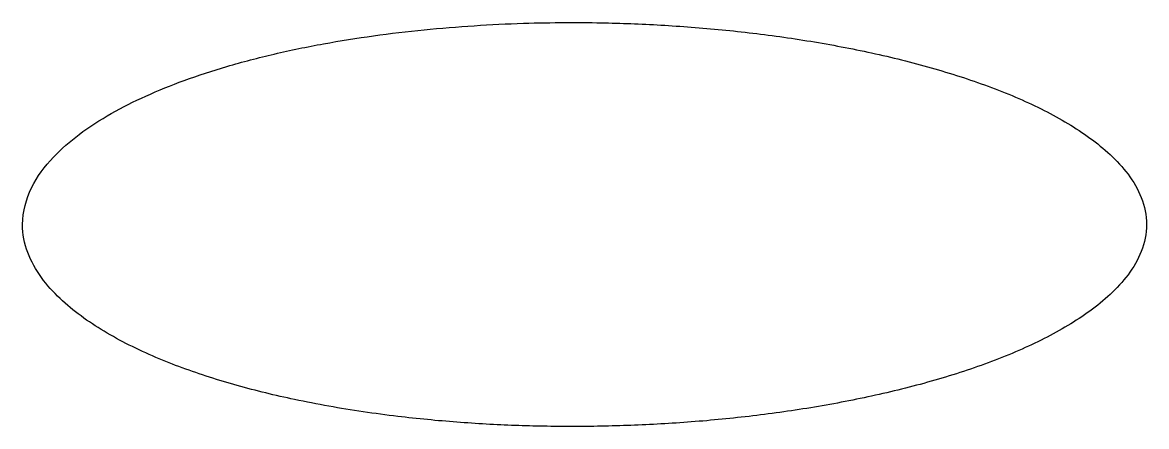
# Model space of a CAD drawing. Header units: inches. Extents: x 13.21 to 17.39, y 11.72 to 13.22.
import ezdxf

# ---------------------------------------------------------------- set-up
doc = ezdxf.new("R2010")
doc.units = ezdxf.units.IN
doc.header["$MEASUREMENT"] = 0
doc.layers.add('SHELL', color=40, linetype='Continuous')

msp = doc.modelspace()

# ---------------------------------------------------------------- linework, layer by layer
at = {"layer": 'SHELL'}
msp.add_open_spline([(13.2078, 12.4669), (13.2074, 12.3946), (13.2507, 12.294), (13.3448, 12.1904), (13.4244, 12.1249), (13.511, 12.0681), (13.6045, 12.0172), (13.7018, 11.9723), (13.8017, 11.9329), (13.9027, 11.8984), (14.0063, 11.8674), (14.1118, 11.8398), (14.2252, 11.8141), (14.346, 11.7906), (14.4739, 11.7698), (14.5963, 11.7535), (14.7125, 11.7409), (14.8222, 11.7314), (14.9309, 11.7242), (15.0384, 11.7192), (15.145, 11.7163), (15.2516, 11.7153), (15.3595, 11.7164), (15.4694, 11.7195), (15.5811, 11.7248), (15.6942, 11.7324), (15.8082, 11.7423), (15.9227, 11.7548), (16.0374, 11.7698), (16.1518, 11.7875), (16.2655, 11.8079), (16.3781, 11.8312), (16.4892, 11.8575), (16.5985, 11.8871), (16.7056, 11.9199), (16.81, 11.9564), (16.9101, 11.9969), (17.0049, 12.0412), (17.0935, 12.0897), (17.1762, 12.1439), (17.2526, 12.2055), (17.3202, 12.278), (17.3718, 12.3652), (17.3931, 12.4669), (17.3718, 12.5686), (17.3202, 12.6558), (17.2526, 12.7283), (17.1762, 12.7899), (17.0935, 12.8441), (17.0049, 12.8926), (16.9101, 12.9369), (16.81, 12.9774), (16.7056, 13.0139), (16.5985, 13.0467), (16.4892, 13.0763), (16.3781, 13.1026), (16.2655, 13.1259), (16.1518, 13.1463), (16.0374, 13.164), (15.9227, 13.179), (15.8082, 13.1915), (15.6942, 13.2014), (15.5811, 13.209), (15.4694, 13.2143), (15.3513, 13.2177), (15.2183, 13.2187), (15.061, 13.2158), (14.8854, 13.2073), (14.6995, 13.1921), (14.5125, 13.17), (14.3266, 13.1404), (14.1445, 13.1028), (13.9716, 13.0576), (13.8119, 13.0055), (13.6681, 12.9477), (13.5366, 12.8821), (13.42, 12.8076), (13.2807, 12.6872), (13.2086, 12.5658), (13.2078, 12.4669)], degree=3, knots=[0, 0, 0, 0, 0.022493, 0.033597, 0.044339, 0.055282, 0.066546, 0.078194, 0.089391, 0.100731, 0.112205, 0.123797, 0.135485, 0.149217, 0.162989, 0.176765, 0.188533, 0.200228, 0.211813, 0.223253, 0.234509, 0.245775, 0.257188, 0.268887, 0.280777, 0.292822, 0.304984, 0.317228, 0.329516, 0.341815, 0.35409, 0.366309, 0.378442, 0.390466, 0.402357, 0.414099, 0.425683, 0.436732, 0.447434, 0.457819, 0.468172, 0.478647, 0.489233, 0.500076, 0.510918, 0.521504, 0.531979, 0.542332, 0.552718, 0.56342, 0.574468, 0.586053, 0.597795, 0.609686, 0.621709, 0.633843, 0.646061, 0.658336, 0.670635, 0.682924, 0.695167, 0.707329, 0.719374, 0.731265, 0.742963, 0.756988, 0.773621, 0.793078, 0.812956, 0.833026, 0.853067, 0.872873, 0.892249, 0.909959, 0.92634, 0.941554, 0.95671, 0.970286, 1, 1, 1, 1], dxfattribs=at)

doc.saveas('drawing.dxf')
